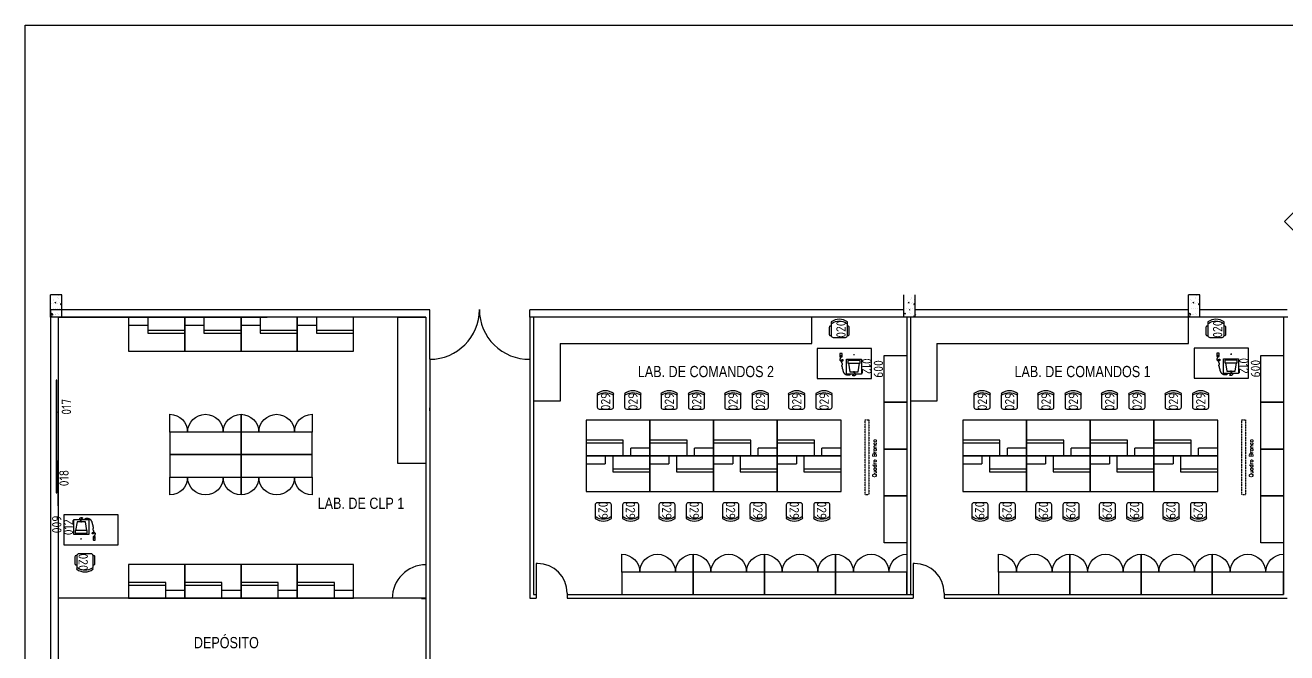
# Model space of a CAD drawing. Header units: millimetres. Extents: x 18768 to 1484868, y -11027 to 520152.
# Drawn here: x 18768 to 52428, y 503405 to 520152 of the extents above; entities that cross this region are included whole.
import ezdxf
from ezdxf.enums import TextEntityAlignment as Align

# ---------------------------------------------------------------- set-up
doc = ezdxf.new("R2010")
doc.units = ezdxf.units.MM
doc.linetypes.add('HIDDEN', pattern=[0.375, 0.25, -0.125])
doc.linetypes.add('HIDDEN2', pattern=[4.7625, 3.175, -1.5875])
for name, color, linetype in [('4-MOBILIA', 4, 'Continuous'), ('8-TEXTO-DETALHES', 6, 'Continuous'), ('A Construir', 1, 'Continuous'), ('L025-CONTORNO', 7, 'Continuous'), ('L025-TEXTO', 7, 'Continuous'), ('L035-ARRANJO-ADQUIRIR', 102, 'Continuous'), ('L035-ARRANJO-EXISTENTE', 180, 'Continuous'), ('L035-TEXTO', 40, 'Continuous'), ('L8-TRACEJADO', 4, 'HIDDEN2'), ('PAREDES', 7, 'Continuous')]:
    doc.layers.add(name, color=color, linetype=linetype)
doc.layers.add('L035-DEMOLIÇÃO', color=40, linetype='Continuous', plot=False)
doc.styles.add('ISO-CP--25', font='isocp.shx', dxfattribs={"height": 250})
doc.styles.add('ROMANS', font='romans', dxfattribs={"width": 0.8, "height": 300})
doc.styles.get("Standard").update_dxf_attribs({"font": 'arial.ttf'})

# ---------------------------------------------------------------- blocks, each defined once
blk = doc.blocks.new('BL_SENAI_id9320211210')
at = {"layer": 'L035-ARRANJO-EXISTENTE', "color": 0}
for points in [[(246, 239, 0.129448), (219, 246), (-85, 246, 0.414214), (-139, 192), (-139, -134, 0.414214), (-85, -188), (221, -188, 0.120944), (246, -181)], [(246, 218, -0.290756), (246, -161, 0.829608), (275, -188, 0.333333), (275, 245, 0.829608), (246, 219)]]:
    blk.add_lwpolyline(points, format="xyb", dxfattribs=at)
at = {"layer": 'L025-TEXTO', "style": 'ISO-CP--25'}
blk.add_attdef('rmp_mt_codmaterial', (15, 15), '', height=40, dxfattribs=at)
at = {"layer": 'L025-TEXTO', "style": 'ISO-CP--25', "flags": 1}
for tag in ['rmp_mt_nomeunid', 'rmp_mt_potencia', 'rmp_mt_cod']:
    blk.add_attdef(tag, (15, 15), '', height=40, dxfattribs=at)
blk = doc.blocks.new('BL_SENAI_id9320210400')
at = {"layer": 'L035-ARRANJO-ADQUIRIR', "color": 0}
for points in [[(-717, 464), (-737, 464, 0.414214), (-767, 434), (-767, 244, 0.414214), (-737, 214), (-717, 214)], [(-690, 550, -0.290756), (-310, 550, 0.829608), (-284, 579, 0.333333), (-716, 579, 0.829608), (-690, 550)], [(-710, 550, 0.129448), (-717, 523), (-717, 219, 0.414214), (-663, 164), (-338, 164, 0.414214), (-284, 219), (-284, 525, 0.120944), (-290, 550)], [(-284, 214), (-264, 214, 0.414214), (-234, 244), (-234, 434, 0.414214), (-264, 464), (-284, 464)]]:
    blk.add_lwpolyline(points, format="xyb", dxfattribs=at)
at = {"layer": 'L025-TEXTO', "style": 'ISO-CP--25'}
blk.add_attdef('rmp_mt_codmaterial', (15, 15), '', height=40, dxfattribs=at)
at = {"layer": 'L025-TEXTO', "style": 'ISO-CP--25', "flags": 1}
for tag in ['rmp_mt_nomeunid', 'rmp_mt_potencia', 'rmp_mt_cod']:
    blk.add_attdef(tag, (15, 15), '', height=40, dxfattribs=at)
blk = doc.blocks.new('BL_SENAI_id9300159197')
at = {"layer": 'L025-CONTORNO', "color": 0, "linetype": 'HIDDEN', "lineweight": 9}
blk.add_lwpolyline([(-650, -50), (650, -50), (650, 0), (-650, 0)], close=True, dxfattribs=at)
at = {"layer": 'L025-TEXTO', "lineweight": 9, "style": 'ISO-CP--25'}
blk.add_attdef('rmp_mt_codmaterial', (15, 15), '', height=40, dxfattribs=at)
at = {"layer": 'L025-TEXTO', "lineweight": 9, "style": 'ISO-CP--25', "flags": 1}
for tag in ['rmp_mt_nomeunid', 'rmp_mt_potencia', 'rmp_mt_cod']:
    blk.add_attdef(tag, (15, 15), '', height=40, dxfattribs=at)
blk = doc.blocks.new('BL_SENAI_id9320290690')
at = {"layer": 'L025-CONTORNO', "color": 0}
blk.add_lwpolyline([(-3131, 134), (-131, 134), (-131, 152), (-3131, 152)], close=True, dxfattribs=at)
at = {"layer": 'L025-TEXTO', "style": 'ISO-CP--25'}
blk.add_attdef('rmp_mt_codmaterial', (15, 15), '', height=40, dxfattribs=at)
at = {"layer": 'L025-TEXTO', "style": 'ISO-CP--25', "flags": 1}
for tag in ['rmp_mt_nomeunid', 'rmp_mt_potencia', 'rmp_mt_cod']:
    blk.add_attdef(tag, (15, 15), '', height=40, dxfattribs=at)
blk = doc.blocks.new('BL_SENAI_id9370710510')
at = {"layer": 'L035-ARRANJO-ADQUIRIR', "color": 0}
for p, q in [((185, 107), (161, 107)), ((173, 95), (173, 119)), ((491, 168), (491, 85)), ((491, 142), (549, 142)), ((491, 141), (549, 141)), ((495, 168), (495, 145)), ((511, 168), (495, 168)), ((495, 145), (511, 145)), ((542, 174), (498, 174)), ((498, 78), (542, 78)), ((511, 145), (511, 168)), ((529, 168), (512, 168)), ((512, 168), (512, 145)), ((512, 145), (529, 145)), ((529, 145), (529, 168)), ((530, 168), (530, 145)), ((546, 168), (530, 168)), ((530, 145), (546, 145)), ((546, 145), (546, 168)), ((549, 85), (549, 168))]:
    blk.add_line(p, q, dxfattribs=at)
for points in [[(173, 581), (172, 586), (170, 590), (168, 593), (165, 596), (162, 598), (160, 599), (158, 600), (156, 602), (154, 603), (153, 604), (152, 606), (152, 607), (152, 609), (151, 610), (151, 611), (150, 612), (149, 613), (148, 614), (146, 615), (145, 616), (143, 617), (141, 618), (139, 620), (138, 622), (136, 624), (135, 627), (134, 630), (133, 633), (133, 637), (133, 640), (133, 644), (133, 647), (134, 650), (134, 653), (135, 656), (137, 658), (138, 661), (140, 663), (142, 665), (144, 667), (146, 668), (148, 670), (151, 671), (153, 672), (156, 673), (158, 674), (160, 675), (162, 676), (164, 676), (166, 677), (168, 678), (170, 678), (172, 679), (174, 679), (175, 679), (177, 680), (179, 680), (180, 680), (182, 680), (183, 680), (185, 680), (187, 680), (189, 679), (190, 679), (192, 678), (194, 678), (195, 677), (197, 676), (199, 675), (200, 674), (201, 672), (203, 671), (204, 670), (205, 669), (205, 667), (206, 666), (206, 665), (206, 664), (206, 663), (206, 662), (205, 660), (205, 659), (204, 658), (203, 658), (201, 657), (200, 656), (199, 655), (197, 654), (196, 653), (194, 653), (193, 652), (191, 651), (190, 650), (189, 649), (187, 648), (186, 647), (185, 645), (184, 644), (183, 642), (182, 640), (181, 637), (179, 635), (176, 632), (173, 629)], [(323, 336), (283, 566), (63, 566), (23, 336)], [(268, 629), (272, 638), (277, 645), (282, 650), (288, 655), (294, 657), (300, 659), (307, 661), (313, 661), (320, 662), (326, 662), (332, 661), (338, 661), (343, 660), (349, 659), (355, 658), (360, 657), (366, 656), (371, 654), (377, 652), (382, 651), (387, 649), (392, 646), (397, 644), (402, 641), (406, 637), (411, 634), (415, 630), (419, 626), (422, 621), (426, 617), (430, 612), (433, 607), (437, 602), (440, 597), (443, 591), (447, 586), (449, 580), (452, 575), (454, 570), (456, 565), (457, 560), (458, 555), (459, 550), (460, 545), (460, 540), (461, 535), (461, 531), (462, 526), (464, 521), (466, 516), (467, 511), (470, 507), (472, 502), (474, 496), (475, 491), (477, 486), (478, 481), (479, 475), (480, 470), (481, 465), (481, 459), (482, 454), (483, 449), (484, 445), (486, 440), (487, 436), (489, 432), (491, 428), (492, 425), (494, 421), (495, 418), (496, 415), (496, 411), (496, 408), (496, 405), (495, 402), (494, 398), (493, 395), (492, 393), (490, 390), (488, 387), (486, 385), (484, 382), (482, 380), (481, 377), (480, 375), (479, 372), (479, 369), (479, 366), (479, 362), (481, 359), (482, 355), (484, 352), (486, 348), (488, 345), (490, 342), (492, 338), (493, 336), (495, 333), (497, 331), (498, 329), (499, 327), (500, 326), (501, 325), (501, 325), (501, 324), (501, 324), (501, 324), (501, 324), (500, 323), (500, 322), (501, 319), (501, 316), (502, 312), (503, 308), (504, 303), (505, 298), (506, 293), (507, 287), (508, 283), (509, 278), (510, 275), (511, 271), (511, 268), (511, 265), (510, 262), (509, 259), (507, 257), (505, 254), (502, 251), (498, 248), (495, 246), (491, 244), (487, 242), (483, 241), (480, 241), (477, 241), (475, 242), (473, 243), (471, 245), (470, 247), (469, 250), (469, 253), (469, 256), (469, 259), (470, 262), (471, 265), (472, 268), (473, 271), (475, 274), (477, 277), (479, 280), (482, 283), (485, 286), (488, 289), (491, 291), (495, 293), (498, 294), (503, 294), (507, 293), (512, 292), (517, 290), (522, 287), (527, 283), (531, 279), (536, 274), (539, 269), (542, 263), (543, 257), (544, 251), (544, 245), (543, 239), (542, 233), (540, 227), (538, 221), (536, 216), (533, 210), (530, 205), (528, 199), (525, 194), (523, 189), (521, 183), (520, 177), (520, 174)]]:
    blk.add_lwpolyline(points, dxfattribs=at)
for points in [[(-27, 229), (-27, 629), (373, 629), (373, 229)], [(162, 566), (184, 566), (184, 581), (162, 581)], [(335, 266), (335, 336), (10, 336), (10, 266)]]:
    blk.add_lwpolyline(points, close=True, dxfattribs=at)
for centre, start, end in [((498, 168), 90, 180), ((498, 85), 180, 270), ((542, 168), 0, 90), ((542, 85), 270, 0)]:
    blk.add_arc(centre, 6.72, start, end, dxfattribs=at)
at = {"layer": 'L025-TEXTO', "style": 'ISO-CP--25'}
blk.add_attdef('rmp_mt_codmaterial', (15, 15), '', height=40, dxfattribs=at)
at = {"layer": 'L025-TEXTO', "style": 'ISO-CP--25', "flags": 1}
for tag in ['rmp_mt_nomeunid', 'rmp_mt_potencia', 'rmp_mt_cod']:
    blk.add_attdef(tag, (15, 15), '', height=40, dxfattribs=at)
blk = doc.blocks.new('BL_SENAI_id9320220810')
at = {"layer": 'L025-CONTORNO', "color": 0}
blk.add_lwpolyline([(-688, 238), (112, 238), (112, 1688), (-688, 1688)], close=True, dxfattribs=at)
at = {"layer": 'L025-TEXTO', "style": 'ISO-CP--25'}
blk.add_attdef('rmp_mt_codmaterial', (15, 15), '', height=40, dxfattribs=at)
at = {"layer": 'L025-TEXTO', "style": 'ISO-CP--25', "flags": 1}
for tag in ['rmp_mt_nomeunid', 'rmp_mt_potencia', 'rmp_mt_cod']:
    blk.add_attdef(tag, (15, 15), '', height=40, dxfattribs=at)

msp = doc.modelspace()

# ---------------------------------------------------------------- linework, layer by layer
for p, q in [((22035.818, 512357.757), (22035.818, 511937.622)), ((23535.818, 512357.757), (23535.818, 511937.622)), ((25035.818, 512357.757), (25035.818, 511937.622)), ((26535.818, 512357.757), (26535.818, 511937.622)), ((28710.364, 512357.757), (29460.364, 512357.757)), ((28710.364, 508457.757), (28710.364, 512357.757)), ((29460.364, 512357.757), (29460.364, 508457.757)), ((32230.364, 512357.757), (32230.364, 512557.757)), ((39752.898, 511657.757), (39754.615, 512357.757)), ((49802.898, 511657.757), (49804.615, 512357.757)), ((21526.318, 512149.068), (22035.818, 512149.068)), ((22035.818, 512017.376), (23026.318, 512017.376)), ((23026.318, 512149.068), (23535.818, 512149.068)), ((23535.818, 512017.376), (24526.318, 512017.376)), ((24526.318, 512149.068), (25035.818, 512149.068)), ((25035.818, 512017.376), (26026.318, 512017.376)), ((26026.318, 512149.068), (26535.818, 512149.068)), ((26535.818, 512017.376), (27526.318, 512017.376)), ((22035.818, 511937.622), (23026.318, 511937.622)), ((23535.818, 511937.622), (24526.318, 511937.622)), ((25035.818, 511937.622), (26026.318, 511937.622)), ((26535.818, 511937.622), (27526.318, 511937.622)), ((33039.615, 511657.757), (39752.898, 511657.757)), ((33039.615, 511657.757), (33039.615, 510114.855)), ((43089.615, 511657.757), (49802.898, 511657.757)), ((43089.615, 511657.757), (43089.615, 510114.855)), ((21526.318, 511457.757), (23026.318, 511457.757)), ((23026.318, 511457.757), (24526.318, 511457.757)), ((24526.318, 511457.757), (26026.318, 511457.757)), ((26026.318, 511457.757), (27526.318, 511457.757)), ((41689.615, 510090.053), (41689.615, 511340.053)), ((41689.615, 511340.053), (42289.615, 511340.053)), ((42289.615, 511340.053), (42289.615, 510090.053)), ((51739.615, 510090.053), (51739.615, 511340.053)), ((51739.615, 511340.053), (52339.615, 511340.053)), ((52339.615, 511340.053), (52339.615, 510090.053)), ((33039.615, 510114.855), (32330.364, 510114.855)), ((42289.615, 510090.053), (41689.615, 510090.053)), ((41689.615, 508840.053), (41689.615, 510090.053)), ((41689.615, 510090.053), (42289.615, 510090.053)), ((42289.615, 510090.053), (42289.615, 508840.053)), ((43089.615, 510114.855), (42389.615, 510114.855)), ((52339.615, 510090.053), (51739.615, 510090.053)), ((51739.615, 508840.053), (51739.615, 510090.053)), ((51739.615, 510090.053), (52339.615, 510090.053)), ((52339.615, 510090.053), (52339.615, 508840.053)), ((34725.636, 509077.896), (33735.136, 509077.896)), ((34725.636, 508998.142), (33735.136, 508998.142)), ((34725.636, 508657.761), (34725.636, 509077.896)), ((36425.636, 509077.896), (35435.136, 509077.896)), ((36425.636, 508998.142), (35435.136, 508998.142)), ((36425.636, 508657.761), (36425.636, 509077.896)), ((38125.636, 509077.896), (37135.136, 509077.896)), ((38125.636, 508998.142), (37135.136, 508998.142)), ((38125.636, 508657.761), (38125.636, 509077.896)), ((39825.636, 509077.896), (38835.136, 509077.896)), ((39825.636, 508998.142), (38835.136, 508998.142)), ((39825.636, 508657.761), (39825.636, 509077.896)), ((44775.636, 509077.896), (43785.136, 509077.896)), ((44775.636, 508998.142), (43785.136, 508998.142)), ((44775.636, 508657.761), (44775.636, 509077.896)), ((46475.636, 509077.896), (45485.136, 509077.896)), ((46475.636, 508998.142), (45485.136, 508998.142)), ((46475.636, 508657.761), (46475.636, 509077.896)), ((48175.636, 509077.896), (47185.136, 509077.896)), ((48175.636, 508998.142), (47185.136, 508998.142)), ((48175.636, 508657.761), (48175.636, 509077.896)), ((49875.636, 509077.896), (48885.136, 509077.896)), ((49875.636, 508998.142), (48885.136, 508998.142)), ((49875.636, 508657.761), (49875.636, 509077.896)), ((34244.636, 508657.761), (34244.636, 508449.072)), ((34444.636, 508657.761), (34444.636, 508237.626)), ((35435.136, 508866.451), (34925.636, 508866.451)), ((34925.636, 508657.761), (34925.636, 508866.451)), ((35944.636, 508657.761), (35944.636, 508449.072)), ((36144.636, 508657.761), (36144.636, 508237.626)), ((37135.136, 508866.451), (36625.636, 508866.451)), ((36625.636, 508657.761), (36625.636, 508866.451)), ((37644.636, 508657.761), (37644.636, 508449.072)), ((37844.636, 508657.761), (37844.636, 508237.626)), ((38835.136, 508866.451), (38325.636, 508866.451)), ((38325.636, 508657.761), (38325.636, 508866.451)), ((39344.636, 508657.761), (39344.636, 508449.072)), ((39544.636, 508657.761), (39544.636, 508237.626)), ((40535.136, 508866.451), (40025.636, 508866.451)), ((40025.636, 508657.761), (40025.636, 508866.451)), ((42289.615, 508840.053), (41689.615, 508840.053)), ((41689.615, 507590.053), (41689.615, 508840.053)), ((41689.615, 508840.053), (42289.615, 508840.053)), ((42289.615, 508840.053), (42289.615, 507590.053)), ((44294.636, 508657.761), (44294.636, 508449.072)), ((44494.636, 508657.761), (44494.636, 508237.626)), ((45485.136, 508866.451), (44975.636, 508866.451)), ((44975.636, 508657.761), (44975.636, 508866.451)), ((45994.636, 508657.761), (45994.636, 508449.072)), ((46194.636, 508657.761), (46194.636, 508237.626)), ((47185.136, 508866.451), (46675.636, 508866.451)), ((46675.636, 508657.761), (46675.636, 508866.451)), ((47694.636, 508657.761), (47694.636, 508449.072)), ((47894.636, 508657.761), (47894.636, 508237.626)), ((48885.136, 508866.451), (48375.636, 508866.451)), ((48375.636, 508657.761), (48375.636, 508866.451)), ((49394.636, 508657.761), (49394.636, 508449.072)), ((49594.636, 508657.761), (49594.636, 508237.626)), ((50585.136, 508866.451), (50075.636, 508866.451)), ((50075.636, 508657.761), (50075.636, 508866.451)), ((52339.615, 508840.053), (51739.615, 508840.053)), ((51739.615, 507590.053), (51739.615, 508840.053)), ((51739.615, 508840.053), (52339.615, 508840.053)), ((52339.615, 508840.053), (52339.615, 507590.053)), ((29460.364, 508457.757), (28710.364, 508457.757)), ((33735.136, 508449.072), (34244.636, 508449.072)), ((34444.636, 508317.38), (35435.136, 508317.38)), ((35435.136, 508449.072), (35944.636, 508449.072)), ((36144.636, 508317.38), (37135.136, 508317.38)), ((37135.136, 508449.072), (37644.636, 508449.072)), ((37844.636, 508317.38), (38835.136, 508317.38)), ((38835.136, 508449.072), (39344.636, 508449.072)), ((39544.636, 508317.38), (40535.136, 508317.38)), ((43785.136, 508449.072), (44294.636, 508449.072)), ((44494.636, 508317.38), (45485.136, 508317.38)), ((45485.136, 508449.072), (45994.636, 508449.072)), ((46194.636, 508317.38), (47185.136, 508317.38)), ((47185.136, 508449.072), (47694.636, 508449.072)), ((47894.636, 508317.38), (48885.136, 508317.38)), ((48885.136, 508449.072), (49394.636, 508449.072)), ((49594.636, 508317.38), (50585.136, 508317.38)), ((34444.636, 508237.626), (35435.136, 508237.626)), ((36144.636, 508237.626), (37135.136, 508237.626)), ((37844.636, 508237.626), (38835.136, 508237.626)), ((39544.636, 508237.626), (40535.136, 508237.626)), ((44494.636, 508237.626), (45485.136, 508237.626)), ((46194.636, 508237.626), (47185.136, 508237.626)), ((47894.636, 508237.626), (48885.136, 508237.626)), ((49594.636, 508237.626), (50585.136, 508237.626)), ((42289.615, 507590.053), (41689.615, 507590.053)), ((41689.615, 506340.053), (41689.615, 507590.053)), ((41689.615, 507590.053), (42289.615, 507590.053)), ((42289.615, 507590.053), (42289.615, 506340.053)), ((52339.615, 507590.053), (51739.615, 507590.053)), ((51739.615, 506340.053), (51739.615, 507590.053)), ((51739.615, 507590.053), (52339.615, 507590.053)), ((52339.615, 507590.053), (52339.615, 506340.053)), ((42289.615, 506340.053), (41689.615, 506340.053)), ((52339.615, 506340.053), (51739.615, 506340.053)), ((23026.318, 505757.757), (21526.318, 505757.757)), ((24526.318, 505757.757), (23026.318, 505757.757)), ((26026.318, 505757.757), (24526.318, 505757.757)), ((27526.318, 505757.757), (26026.318, 505757.757)), ((32438.139, 505786.666), (32403.139, 505786.666)), ((42497.391, 505786.666), (42462.391, 505786.666)), ((22516.818, 505277.892), (21526.318, 505277.892)), ((22516.818, 504857.757), (22516.818, 505277.892)), ((24016.818, 505277.892), (23026.318, 505277.892)), ((24016.818, 504857.757), (24016.818, 505277.892)), ((25516.818, 505277.892), (24526.318, 505277.892)), ((25516.818, 504857.757), (25516.818, 505277.892)), ((27016.818, 505277.892), (26026.318, 505277.892)), ((27016.818, 504857.757), (27016.818, 505277.892)), ((22516.818, 505198.138), (21526.318, 505198.138)), ((23026.318, 505066.447), (22516.818, 505066.447)), ((24016.818, 505198.138), (23026.318, 505198.138)), ((24526.318, 505066.447), (24016.818, 505066.447)), ((25516.818, 505198.138), (24526.318, 505198.138)), ((26026.318, 505066.447), (25516.818, 505066.447)), ((27016.818, 505198.138), (26026.318, 505198.138)), ((27526.318, 505066.447), (27016.818, 505066.447)), ((33228.139, 504996.666), (33228.139, 504857.757)), ((43287.391, 504996.666), (43287.391, 504857.757)), ((29344.615, 504852.072), (29445.615, 504852.072))]:
    msp.add_line(p, q)
for points in [[(23026.318, 512357.757), (21526.318, 512357.757), (21526.318, 511457.757)], [(23026.318, 511457.757), (23026.318, 512357.757), (22001.318, 512357.757)], [(24526.318, 512357.757), (23026.318, 512357.757), (23026.318, 511457.757)], [(24526.318, 511457.757), (24526.318, 512357.757), (23501.318, 512357.757)], [(26026.318, 512357.757), (24526.318, 512357.757), (24526.318, 511457.757)], [(26026.318, 511457.757), (26026.318, 512357.757), (25001.318, 512357.757)], [(27526.318, 512357.757), (26026.318, 512357.757), (26026.318, 511457.757)], [(27526.318, 511457.757), (27526.318, 512357.757), (26501.318, 512357.757)], [(34244.636, 508657.761), (33735.136, 508657.761), (33735.136, 508449.072)], [(35435.136, 508237.626), (35435.136, 508657.761), (34444.636, 508657.761)], [(34925.636, 508657.761), (35435.136, 508657.761), (35435.136, 508866.451)], [(44294.636, 508657.761), (43785.136, 508657.761), (43785.136, 508449.072)], [(45485.136, 508237.626), (45485.136, 508657.761), (44494.636, 508657.761)], [(44975.636, 508657.761), (45485.136, 508657.761), (45485.136, 508866.451)], [(21526.318, 504857.757), (23026.318, 504857.757), (23026.318, 505757.757)], [(21526.318, 505757.757), (21526.318, 504857.757), (22551.318, 504857.757)], [(23026.318, 504857.757), (24526.318, 504857.757), (24526.318, 505757.757)], [(23026.318, 505757.757), (23026.318, 504857.757), (24051.318, 504857.757)], [(24526.318, 504857.757), (26026.318, 504857.757), (26026.318, 505757.757)], [(24526.318, 505757.757), (24526.318, 504857.757), (25551.318, 504857.757)], [(26026.318, 504857.757), (27526.318, 504857.757), (27526.318, 505757.757)], [(26026.318, 505757.757), (26026.318, 504857.757), (27051.318, 504857.757)]]:
    msp.add_lwpolyline(points)
at = {"color": 2}
for points in [[(22626.318, 509293.158), (22626.318, 509768.158, -0.414213562), (23101.318, 509293.158, -0.414213562), (23576.318, 509768.158, -0.414213562), (24051.318, 509293.158, -0.414213562), (24526.318, 509768.158), (24526.318, 509293.158)], [(24526.318, 509293.158), (24526.318, 509768.158, -0.414213562), (25001.318, 509293.158, -0.414213562), (25476.318, 509768.158, -0.414213562), (25951.318, 509293.158, -0.414213562), (26426.318, 509768.158), (26426.318, 509293.158)], [(24526.318, 508093.158), (24526.318, 507618.158, -0.414213562), (24051.318, 508093.158, -0.414213562), (23576.318, 507618.158, -0.414213562), (23101.318, 508093.158, -0.414213562), (22626.318, 507618.158), (22626.318, 508093.158)], [(26426.318, 508093.158), (26426.318, 507618.158, -0.414213562), (25951.318, 508093.158, -0.414213562), (25476.318, 507618.158, -0.414213562), (25001.318, 508093.158, -0.414213562), (24526.318, 507618.158), (24526.318, 508093.158)], [(34689.615, 505557.757), (34689.615, 506032.757, -0.414213562), (35164.615, 505557.757, -0.414213562), (35639.615, 506032.757, -0.414213562), (36114.615, 505557.757, -0.414213562), (36589.615, 506032.757), (36589.615, 505557.757)], [(36589.615, 505557.757), (36589.615, 506032.757, -0.414213562), (37064.615, 505557.757, -0.414213562), (37539.615, 506032.757, -0.414213562), (38014.615, 505557.757, -0.414213562), (38489.615, 506032.757), (38489.615, 505557.757)], [(38489.615, 505557.757), (38489.615, 506032.757, -0.414213562), (38964.615, 505557.757, -0.414213562), (39439.615, 506032.757, -0.414213562), (39914.615, 505557.757, -0.414213562), (40389.615, 506032.757), (40389.615, 505557.757)], [(40389.615, 505557.757), (40389.615, 506032.757, -0.414213562), (40864.615, 505557.757, -0.414213562), (41339.615, 506032.757, -0.414213562), (41814.615, 505557.757, -0.414213562), (42289.615, 506032.757), (42289.615, 505557.757)], [(44739.615, 505557.757), (44739.615, 506032.757, -0.414213562), (45214.615, 505557.757, -0.414213562), (45689.615, 506032.757, -0.414213562), (46164.615, 505557.757, -0.414213562), (46639.615, 506032.757), (46639.615, 505557.757)], [(46639.615, 505557.757), (46639.615, 506032.757, -0.414213562), (47114.615, 505557.757, -0.414213562), (47589.615, 506032.757, -0.414213562), (48064.615, 505557.757, -0.414213562), (48539.615, 506032.757), (48539.615, 505557.757)], [(48539.615, 505557.757), (48539.615, 506032.757, -0.414213562), (49014.615, 505557.757, -0.414213562), (49489.615, 506032.757, -0.414213562), (49964.615, 505557.757, -0.414213562), (50439.615, 506032.757), (50439.615, 505557.757)], [(50439.615, 505557.757), (50439.615, 506032.757, -0.414213562), (50914.615, 505557.757, -0.414213562), (51389.615, 506032.757, -0.414213562), (51864.615, 505557.757, -0.414213562), (52339.615, 506032.757), (52339.615, 505557.757)]]:
    msp.add_lwpolyline(points, format="xyb", dxfattribs=at)
for points in [[(22626.318, 508693.158), (24526.318, 508693.158), (24526.318, 509293.158), (22626.318, 509293.158)], [(24526.318, 508693.158), (26426.318, 508693.158), (26426.318, 509293.158), (24526.318, 509293.158)], [(24526.318, 508693.158), (22626.318, 508693.158), (22626.318, 508093.158), (24526.318, 508093.158)], [(26426.318, 508693.158), (24526.318, 508693.158), (24526.318, 508093.158), (26426.318, 508093.158)], [(34689.615, 504957.757), (36589.615, 504957.757), (36589.615, 505557.757), (34689.615, 505557.757)], [(36589.615, 504957.757), (38489.615, 504957.757), (38489.615, 505557.757), (36589.615, 505557.757)], [(38489.615, 504957.757), (40389.615, 504957.757), (40389.615, 505557.757), (38489.615, 505557.757)], [(40389.615, 504957.757), (42289.615, 504957.757), (42289.615, 505557.757), (40389.615, 505557.757)], [(44739.615, 504957.757), (46639.615, 504957.757), (46639.615, 505557.757), (44739.615, 505557.757)], [(46639.615, 504957.757), (48539.615, 504957.757), (48539.615, 505557.757), (46639.615, 505557.757)], [(48539.615, 504957.757), (50439.615, 504957.757), (50439.615, 505557.757), (48539.615, 505557.757)], [(50439.615, 504957.757), (52339.615, 504957.757), (52339.615, 505557.757), (50439.615, 505557.757)]]:
    msp.add_lwpolyline(points, close=True)
at = {"layer": '4-MOBILIA'}
for p, q in [((19645.615, 512357.757), (19645.615, 511907.757)), ((19645.615, 512357.757), (19645.615, 511907.757)), ((19645.615, 512357.757), (19645.615, 511907.757)), ((19645.615, 512357.757), (19645.615, 511907.757)), ((19645.615, 512357.757), (25225.615, 512357.757)), ((19645.615, 509857.757), (19645.615, 509327.757)), ((19645.615, 507326.835), (19645.579, 508526.822)), ((19645.615, 507326.835), (19645.615, 504326.835)), ((19645.615, 506846.835), (19645.615, 505866.835))]:
    msp.add_line(p, q, dxfattribs=at)
at = {"layer": '4-MOBILIA', "ltscale": 0.01}
for points in [[(35435.136, 508657.761), (35435.136, 509607.761), (33735.136, 509607.761), (33735.136, 508657.761)], [(37135.136, 508657.761), (37135.136, 509607.761), (35435.136, 509607.761), (35435.136, 508657.761)], [(38835.136, 508657.761), (38835.136, 509607.761), (37135.136, 509607.761), (37135.136, 508657.761)], [(40535.136, 508657.761), (40535.136, 509607.761), (38835.136, 509607.761), (38835.136, 508657.761)], [(45485.136, 508657.761), (45485.136, 509607.761), (43785.136, 509607.761), (43785.136, 508657.761)], [(47185.136, 508657.761), (47185.136, 509607.761), (45485.136, 509607.761), (45485.136, 508657.761)], [(48885.136, 508657.761), (48885.136, 509607.761), (47185.136, 509607.761), (47185.136, 508657.761)], [(50585.136, 508657.761), (50585.136, 509607.761), (48885.136, 509607.761), (48885.136, 508657.761)], [(33735.136, 508657.761), (33735.136, 507707.761), (35435.136, 507707.761), (35435.136, 508657.761)], [(35435.136, 508657.761), (35435.136, 507707.761), (37135.136, 507707.761), (37135.136, 508657.761)], [(37135.136, 508657.761), (37135.136, 507707.761), (38835.136, 507707.761), (38835.136, 508657.761)], [(38835.136, 508657.761), (38835.136, 507707.761), (40535.136, 507707.761), (40535.136, 508657.761)], [(43785.136, 508657.761), (43785.136, 507707.761), (45485.136, 507707.761), (45485.136, 508657.761)], [(45485.136, 508657.761), (45485.136, 507707.761), (47185.136, 507707.761), (47185.136, 508657.761)], [(47185.136, 508657.761), (47185.136, 507707.761), (48885.136, 507707.761), (48885.136, 508657.761)], [(48885.136, 508657.761), (48885.136, 507707.761), (50585.136, 507707.761), (50585.136, 508657.761)]]:
    msp.add_lwpolyline(points, close=True, dxfattribs=at)
at = {"layer": 'A Construir'}
msp.add_line((29560.364, 509857.757), (29560.364, 509937.757), dxfattribs=at)
at = {"layer": 'L035-DEMOLIÇÃO', "linetype": 'ByBlock', "lineweight": -2}
msp.add_lwpolyline([(110666.616, 482623.169), (18768.335, 482623.169), (18768.335, 520151.762), (110666.616, 520151.762)], close=True, dxfattribs=at)
at = {"layer": 'L8-TRACEJADO'}
for points in [[(41276.848, 507623.427), (41176.848, 507623.427), (41176.848, 509623.427), (41276.848, 509623.427)], [(51326.848, 507623.427), (51226.848, 507623.427), (51226.848, 509623.427), (51326.848, 509623.427)]]:
    msp.add_lwpolyline(points, close=True, dxfattribs=at)
at = {"layer": 'PAREDES', "linetype": 'ByBlock', "lineweight": 15}
for p, q in [((52369.723, 514913.753), (52864.698, 515408.728)), ((53675.719, 513607.757), (52369.723, 514913.753))]:
    msp.add_line(p, q, dxfattribs=at)
at = {"layer": 'PAREDES'}
for p, q in [((19745.615, 512957.757), (19445.615, 512957.757)), ((19445.615, 512357.757), (19445.615, 512957.757)), ((19450.347, 512740.317), (19445.615, 512740.731)), ((19450.347, 512740.317), (19445.615, 512734.677)), ((19509.781, 512841.745), (19509.781, 512841.745)), ((19530.967, 512808.36), (19530.967, 512808.36)), ((19533.68, 512727.619), (19533.68, 512727.619)), ((19567.497, 512756.588), (19559.387, 512732.417)), ((19587.419, 512743.164), (19559.412, 512732.413)), ((19587.419, 512743.164), (19567.522, 512756.585)), ((19594.12, 512788.015), (19594.12, 512788.015)), ((19638.908, 512885.383), (19638.908, 512885.383)), ((19640.868, 512717.841), (19640.868, 512717.841)), ((19645.732, 512850.998), (19645.732, 512850.998)), ((19668.396, 512936.228), (19668.396, 512936.228)), ((19685.173, 512747.563), (19685.173, 512747.563)), ((19713.318, 512717.311), (19717.943, 512692.238)), ((19737.251, 512715.216), (19713.343, 512717.308)), ((19737.251, 512715.216), (19717.968, 512692.235)), ((19723.31, 512832.723), (19723.31, 512832.723)), ((19745.615, 512357.757), (19745.615, 512957.757)), ((42209.615, 512357.757), (42209.615, 512957.757)), ((42294.967, 512808.36), (42294.967, 512808.36)), ((42297.68, 512727.619), (42297.68, 512727.619)), ((42331.497, 512756.588), (42323.387, 512732.417)), ((42351.419, 512743.164), (42323.412, 512732.413)), ((42351.419, 512743.164), (42331.522, 512756.585)), ((42358.12, 512788.015), (42358.12, 512788.015)), ((42398.781, 512841.745), (42398.781, 512841.745)), ((42402.908, 512885.383), (42402.908, 512885.383)), ((42404.868, 512717.841), (42404.868, 512717.841)), ((42409.732, 512850.998), (42409.732, 512850.998)), ((42449.173, 512747.563), (42449.173, 512747.563)), ((42477.318, 512717.311), (42481.943, 512692.238)), ((42501.251, 512715.216), (42477.343, 512717.308)), ((42501.251, 512715.216), (42481.968, 512692.235)), ((42487.31, 512832.723), (42487.31, 512832.723)), ((42509.615, 512357.757), (42509.615, 512957.757)), ((50104.615, 512957.757), (49804.615, 512957.757)), ((49804.615, 512357.757), (49804.615, 512957.757)), ((49868.781, 512841.745), (49868.781, 512841.745)), ((49889.967, 512808.36), (49889.967, 512808.36)), ((49892.68, 512727.619), (49892.68, 512727.619)), ((49926.497, 512756.588), (49918.387, 512732.417)), ((49946.419, 512743.164), (49918.412, 512732.413)), ((49946.419, 512743.164), (49926.522, 512756.585)), ((49953.12, 512788.015), (49953.12, 512788.015)), ((49997.908, 512885.383), (49997.908, 512885.383)), ((49999.868, 512717.841), (49999.868, 512717.841)), ((50004.732, 512850.998), (50004.732, 512850.998)), ((50027.396, 512936.228), (50027.396, 512936.228)), ((50044.173, 512747.563), (50044.173, 512747.563)), ((50072.318, 512717.311), (50076.943, 512692.238)), ((50096.251, 512715.216), (50072.343, 512717.308)), ((50096.251, 512715.216), (50076.968, 512692.235)), ((50082.31, 512832.723), (50082.31, 512832.723)), ((50104.615, 512357.757), (50104.615, 512957.757)), ((29445.615, 512557.757), (19445.615, 512557.757)), ((29445.615, 512557.757), (19445.615, 512557.757)), ((29560.364, 512557.757), (19445.615, 512557.757)), ((19445.615, 512557.757), (19445.615, 484877.757)), ((19445.615, 512557.757), (19445.615, 484877.757)), ((19445.615, 512557.757), (19445.615, 484877.757)), ((19445.615, 512557.757), (19445.615, 484877.757)), ((19445.615, 512557.757), (19445.615, 484877.757)), ((19445.615, 512557.757), (19445.615, 484877.757)), ((19745.615, 512357.757), (19445.615, 512357.757)), ((19451.544, 512383.335), (19454.52, 512357.757)), ((19487.145, 512377.811), (19451.57, 512383.328)), ((19470.171, 512466.528), (19462.06, 512442.357)), ((19490.093, 512453.104), (19462.086, 512442.353)), ((19487.145, 512377.811), (19467.903, 512357.757)), ((19490.093, 512453.104), (19470.196, 512466.525)), ((19474.717, 512432.034), (19474.717, 512432.034)), ((19481.914, 512441.535), (19486.539, 512416.462)), ((19505.848, 512439.44), (19481.939, 512441.532)), ((19505.848, 512439.44), (19486.564, 512416.459)), ((19514.452, 512569.694), (19514.452, 512569.694)), ((19516.227, 512583.617), (19516.227, 512583.617)), ((19565.836, 512425.001), (19565.836, 512425.001)), ((19574.853, 512445.217), (19574.853, 512445.217)), ((19579.945, 512589.798), (19579.945, 512589.798)), ((19631.14, 512451.526), (19631.14, 512451.526)), ((19636.004, 512584.683), (19636.004, 512584.683)), ((29460.364, 512357.757), (19645.615, 512357.757)), ((19645.615, 512357.757), (19645.615, 485077.757)), ((19645.615, 512357.757), (19645.615, 485077.757)), ((19645.615, 512357.757), (19645.615, 485077.757)), ((19645.615, 512357.757), (19645.615, 485077.757)), ((19645.615, 512357.757), (19645.615, 484877.757)), ((19645.615, 512357.757), (19645.615, 484877.757)), ((19650.175, 512371.271), (19650.175, 512371.271)), ((19667.216, 512429.712), (19667.216, 512429.712)), ((19680.081, 512602.981), (19680.081, 512602.981)), ((19729.755, 512574.595), (19729.755, 512574.595)), ((29460.364, 512357.757), (29460.364, 497255.193)), ((29560.364, 511237.331), (29560.364, 512557.757)), ((42209.615, 512557.757), (32230.364, 512557.757)), ((52459.615, 512357.757), (32230.364, 512357.757)), ((32230.364, 512357.757), (32230.364, 504857.757)), ((32330.364, 512357.757), (32330.364, 504957.757)), ((42234.171, 512466.528), (42226.06, 512442.357)), ((42254.093, 512453.104), (42226.086, 512442.353)), ((42254.093, 512453.104), (42234.196, 512466.525)), ((42280.227, 512583.617), (42280.227, 512583.617)), ((42289.615, 512357.757), (42289.615, 504957.757)), ((42343.945, 512589.798), (42343.945, 512589.798)), ((42359.615, 512557.757), (42359.615, 512546.421)), ((42369.128, 512557.757), (42359.615, 512557.757)), ((42359.615, 512493.611), (42359.615, 512490.861)), ((42389.615, 512357.757), (42389.615, 504957.757)), ((42395.14, 512451.526), (42395.14, 512451.526)), ((42400.004, 512584.683), (42400.004, 512584.683)), ((42444.081, 512602.981), (42444.081, 512602.981)), ((42471.59, 512383.335), (42474.565, 512357.757)), ((42507.19, 512377.811), (42471.616, 512383.328)), ((42507.19, 512377.811), (42487.949, 512357.757)), ((42493.755, 512574.595), (42493.755, 512574.595)), ((42494.762, 512432.034), (42494.762, 512432.034)), ((42501.959, 512441.535), (42506.585, 512416.462)), ((42525.893, 512439.44), (42501.985, 512441.532)), ((42525.893, 512439.44), (42506.61, 512416.459)), ((49804.615, 512557.757), (42509.615, 512557.757)), ((49810.544, 512383.335), (49813.52, 512357.757)), ((49846.145, 512377.811), (49810.57, 512383.328)), ((49829.171, 512466.528), (49821.06, 512442.357)), ((49849.093, 512453.104), (49821.086, 512442.353)), ((49846.145, 512377.811), (49826.903, 512357.757)), ((49849.093, 512453.104), (49829.196, 512466.525)), ((49833.717, 512432.034), (49833.717, 512432.034)), ((49840.914, 512441.535), (49845.539, 512416.462)), ((49864.848, 512439.44), (49840.939, 512441.532)), ((49864.848, 512439.44), (49845.564, 512416.459)), ((49875.227, 512583.617), (49875.227, 512583.617)), ((49924.836, 512425.001), (49924.836, 512425.001)), ((49933.853, 512445.217), (49933.853, 512445.217)), ((49938.945, 512589.798), (49938.945, 512589.798)), ((49990.14, 512451.526), (49990.14, 512451.526)), ((49995.004, 512584.683), (49995.004, 512584.683)), ((50009.175, 512371.271), (50009.175, 512371.271)), ((50026.216, 512429.712), (50026.216, 512429.712)), ((50039.081, 512602.981), (50039.081, 512602.981)), ((52439.615, 512557.757), (50104.615, 512557.757)), ((50118.755, 512574.595), (50118.755, 512574.595)), ((52339.615, 512357.757), (52339.615, 504957.757)), ((29560.364, 511237.331), (29560.364, 497255.193)), ((32403.139, 505786.666), (32403.139, 504857.757)), ((42462.391, 505786.666), (42462.391, 504857.757)), ((32330.364, 504957.757), (32403.139, 504957.757)), ((33228.139, 504957.757), (42462.391, 504957.757)), ((33237.391, 504957.757), (42289.615, 504957.757)), ((43287.391, 504957.757), (52339.615, 504957.757)), ((29445.615, 504857.757), (19645.615, 504857.757)), ((32230.364, 504857.757), (32403.139, 504857.757)), ((33228.139, 504857.757), (42462.391, 504857.757)), ((43287.391, 504857.757), (52439.615, 504857.757)), ((45853.198, 504857.757), (46153.198, 504857.757)), ((45853.198, 504857.757), (46153.198, 504857.757))]:
    msp.add_line(p, q, dxfattribs=at)
for centre, radius, start, end in [((29560.364, 512562.331), 1325, 270, 0), ((32210.364, 512562.331), 1325, 180, 270.8648748), ((29460.364, 504852.072), 900, 90, 180), ((32438.139, 504996.666), 790, 0, 90), ((42497.391, 504996.666), 790, 0, 90)]:
    msp.add_arc(centre, radius, start, end, dxfattribs=at)

# ---------------------------------------------------------------- block references
at = {"layer": 'L035-ARRANJO-ADQUIRIR'}
ref = msp.add_blockref('BL_SENAI_id9320210400', (40988.546, 511654.836), dxfattribs=at)
ref.add_attrib('rmp_mt_codmaterial', '020', dxfattribs={"layer": 'L025-TEXTO', "height": 250, "rotation": 90, "style": 'ISO-CP--25'}).set_placement((40533.116, 512042.399), align=Align.MIDDLE)
ref = msp.add_blockref('BL_SENAI_id9320210400', (51038.546, 511654.836), dxfattribs=at)
ref.add_attrib('rmp_mt_codmaterial', '020', dxfattribs={"layer": 'L025-TEXTO', "height": 250, "rotation": 90, "style": 'ISO-CP--25'}).set_placement((50583.116, 512042.399), align=Align.MIDDLE)
ref = msp.add_blockref('BL_SENAI_id9320220810', (41584.485, 511411.333), dxfattribs=dict(at, rotation=90.00000000008812))
ref.add_attrib('rmp_mt_codmaterial', '009', dxfattribs={"layer": 'L025-TEXTO', "height": 250, "rotation": 270, "style": 'ISO-CP--25'}).set_placement((41407.339, 510975.902), align=Align.CENTER)
ref = msp.add_blockref('BL_SENAI_id9370710510', (41053.682, 511472.301), dxfattribs=dict(at, rotation=180))
ref.add_attrib('rmp_mt_codmaterial', '012', dxfattribs={"layer": 'L025-TEXTO', "height": 250, "rotation": 270, "style": 'ISO-CP--25'}).set_placement((41223.264, 511054.424), align=Align.MIDDLE)
ref = msp.add_blockref('BL_SENAI_id9320220810', (51644.485, 511421.333), dxfattribs=dict(at, rotation=90.00000000008812))
ref.add_attrib('rmp_mt_codmaterial', '009', dxfattribs={"layer": 'L025-TEXTO', "height": 250, "rotation": 270, "style": 'ISO-CP--25'}).set_placement((51467.339, 510985.902), align=Align.CENTER)
ref = msp.add_blockref('BL_SENAI_id9370710510', (51113.682, 511482.301), dxfattribs=dict(at, rotation=180))
ref.add_attrib('rmp_mt_codmaterial', '012', dxfattribs={"layer": 'L025-TEXTO', "height": 250, "rotation": 270, "style": 'ISO-CP--25'}).set_placement((51283.264, 511064.424), align=Align.MIDDLE)
ref = msp.add_blockref('BL_SENAI_id9320290690', (19461.189, 507545.888), dxfattribs=dict(at, rotation=270))
ref.add_attrib('rmp_mt_codmaterial', '018', dxfattribs={"layer": 'L025-TEXTO', "height": 250, "rotation": 90, "style": 'ISO-CP--25'}).set_placement((19801.291, 508067.042), align=Align.MIDDLE)
ref = msp.add_blockref('BL_SENAI_id9320211210', (34277.487, 510048.279), dxfattribs=dict(at, rotation=89.99999999999999))
ref.add_attrib('rmp_mt_codmaterial', '029', dxfattribs={"layer": 'L025-TEXTO', "height": 250, "rotation": 90, "style": 'ISO-CP--25'}).set_placement((34252.862, 510110.823), align=Align.MIDDLE)
ref = msp.add_blockref('BL_SENAI_id9320211210', (35007.625, 510048.279), dxfattribs=dict(at, rotation=89.99999999999999))
ref.add_attrib('rmp_mt_codmaterial', '029', dxfattribs={"layer": 'L025-TEXTO', "height": 250, "rotation": 90, "style": 'ISO-CP--25'}).set_placement((34983, 510110.823), align=Align.MIDDLE)
ref = msp.add_blockref('BL_SENAI_id9320211210', (35977.487, 510048.279), dxfattribs=dict(at, rotation=89.99999999999999))
ref.add_attrib('rmp_mt_codmaterial', '029', dxfattribs={"layer": 'L025-TEXTO', "height": 250, "rotation": 90, "style": 'ISO-CP--25'}).set_placement((35952.862, 510110.823), align=Align.MIDDLE)
ref = msp.add_blockref('BL_SENAI_id9320211210', (36707.625, 510048.279), dxfattribs=dict(at, rotation=89.99999999999999))
ref.add_attrib('rmp_mt_codmaterial', '029', dxfattribs={"layer": 'L025-TEXTO', "height": 250, "rotation": 90, "style": 'ISO-CP--25'}).set_placement((36683, 510110.823), align=Align.MIDDLE)
ref = msp.add_blockref('BL_SENAI_id9320211210', (37677.487, 510048.279), dxfattribs=dict(at, rotation=89.99999999999999))
ref.add_attrib('rmp_mt_codmaterial', '029', dxfattribs={"layer": 'L025-TEXTO', "height": 250, "rotation": 90, "style": 'ISO-CP--25'}).set_placement((37652.862, 510110.823), align=Align.MIDDLE)
ref = msp.add_blockref('BL_SENAI_id9320211210', (38407.625, 510048.279), dxfattribs=dict(at, rotation=89.99999999999999))
ref.add_attrib('rmp_mt_codmaterial', '029', dxfattribs={"layer": 'L025-TEXTO', "height": 250, "rotation": 90, "style": 'ISO-CP--25'}).set_placement((38383, 510110.823), align=Align.MIDDLE)
ref = msp.add_blockref('BL_SENAI_id9320211210', (39377.487, 510048.279), dxfattribs=dict(at, rotation=89.99999999999999))
ref.add_attrib('rmp_mt_codmaterial', '029', dxfattribs={"layer": 'L025-TEXTO', "height": 250, "rotation": 90, "style": 'ISO-CP--25'}).set_placement((39352.862, 510110.823), align=Align.MIDDLE)
ref = msp.add_blockref('BL_SENAI_id9320211210', (40107.625, 510048.279), dxfattribs=dict(at, rotation=89.99999999999999))
ref.add_attrib('rmp_mt_codmaterial', '029', dxfattribs={"layer": 'L025-TEXTO', "height": 250, "rotation": 90, "style": 'ISO-CP--25'}).set_placement((40083, 510110.823), align=Align.MIDDLE)
ref = msp.add_blockref('BL_SENAI_id9320211210', (44327.487, 510048.279), dxfattribs=dict(at, rotation=89.99999999999999))
ref.add_attrib('rmp_mt_codmaterial', '029', dxfattribs={"layer": 'L025-TEXTO', "height": 250, "rotation": 90, "style": 'ISO-CP--25'}).set_placement((44302.862, 510110.823), align=Align.MIDDLE)
ref = msp.add_blockref('BL_SENAI_id9320211210', (45057.625, 510048.279), dxfattribs=dict(at, rotation=89.99999999999999))
ref.add_attrib('rmp_mt_codmaterial', '029', dxfattribs={"layer": 'L025-TEXTO', "height": 250, "rotation": 90, "style": 'ISO-CP--25'}).set_placement((45033, 510110.823), align=Align.MIDDLE)
ref = msp.add_blockref('BL_SENAI_id9320211210', (46027.487, 510048.279), dxfattribs=dict(at, rotation=89.99999999999999))
ref.add_attrib('rmp_mt_codmaterial', '029', dxfattribs={"layer": 'L025-TEXTO', "height": 250, "rotation": 90, "style": 'ISO-CP--25'}).set_placement((46002.862, 510110.823), align=Align.MIDDLE)
ref = msp.add_blockref('BL_SENAI_id9320211210', (46757.625, 510048.279), dxfattribs=dict(at, rotation=89.99999999999999))
ref.add_attrib('rmp_mt_codmaterial', '029', dxfattribs={"layer": 'L025-TEXTO', "height": 250, "rotation": 90, "style": 'ISO-CP--25'}).set_placement((46733, 510110.823), align=Align.MIDDLE)
ref = msp.add_blockref('BL_SENAI_id9320211210', (47727.487, 510048.279), dxfattribs=dict(at, rotation=89.99999999999999))
ref.add_attrib('rmp_mt_codmaterial', '029', dxfattribs={"layer": 'L025-TEXTO', "height": 250, "rotation": 90, "style": 'ISO-CP--25'}).set_placement((47702.862, 510110.823), align=Align.MIDDLE)
ref = msp.add_blockref('BL_SENAI_id9320211210', (48457.625, 510048.279), dxfattribs=dict(at, rotation=89.99999999999999))
ref.add_attrib('rmp_mt_codmaterial', '029', dxfattribs={"layer": 'L025-TEXTO', "height": 250, "rotation": 90, "style": 'ISO-CP--25'}).set_placement((48433, 510110.823), align=Align.MIDDLE)
ref = msp.add_blockref('BL_SENAI_id9320211210', (49427.487, 510048.279), dxfattribs=dict(at, rotation=89.99999999999999))
ref.add_attrib('rmp_mt_codmaterial', '029', dxfattribs={"layer": 'L025-TEXTO', "height": 250, "rotation": 90, "style": 'ISO-CP--25'}).set_placement((49402.862, 510110.823), align=Align.MIDDLE)
ref = msp.add_blockref('BL_SENAI_id9320211210', (50157.625, 510048.279), dxfattribs=dict(at, rotation=89.99999999999999))
ref.add_attrib('rmp_mt_codmaterial', '029', dxfattribs={"layer": 'L025-TEXTO', "height": 250, "rotation": 90, "style": 'ISO-CP--25'}).set_placement((50133, 510110.823), align=Align.MIDDLE)
ref = msp.add_blockref('BL_SENAI_id9300159197', (19595.579, 509176.822), dxfattribs=dict(at, rotation=90))
ref.add_attrib('rmp_mt_codmaterial', '017', dxfattribs={"layer": 'L025-TEXTO', "lineweight": 9, "height": 250, "rotation": 90, "style": 'ISO-CP--25'}).set_placement((19865.844, 509969.119), align=Align.MIDDLE)
ref = msp.add_blockref('BL_SENAI_id9320211210', (34162.647, 507267.243), dxfattribs=dict(at, rotation=270))
ref.add_attrib('rmp_mt_codmaterial', '029', dxfattribs={"layer": 'L025-TEXTO', "height": 250, "rotation": 270, "style": 'ISO-CP--25'}).set_placement((34187.272, 507204.699), align=Align.MIDDLE)
ref = msp.add_blockref('BL_SENAI_id9320211210', (34892.786, 507267.243), dxfattribs=dict(at, rotation=270))
ref.add_attrib('rmp_mt_codmaterial', '029', dxfattribs={"layer": 'L025-TEXTO', "height": 250, "rotation": 270, "style": 'ISO-CP--25'}).set_placement((34917.41, 507204.699), align=Align.MIDDLE)
ref = msp.add_blockref('BL_SENAI_id9320211210', (35862.647, 507267.243), dxfattribs=dict(at, rotation=270))
ref.add_attrib('rmp_mt_codmaterial', '029', dxfattribs={"layer": 'L025-TEXTO', "height": 250, "rotation": 270, "style": 'ISO-CP--25'}).set_placement((35887.272, 507204.699), align=Align.MIDDLE)
ref = msp.add_blockref('BL_SENAI_id9320211210', (36592.786, 507267.243), dxfattribs=dict(at, rotation=270))
ref.add_attrib('rmp_mt_codmaterial', '029', dxfattribs={"layer": 'L025-TEXTO', "height": 250, "rotation": 270, "style": 'ISO-CP--25'}).set_placement((36617.41, 507204.699), align=Align.MIDDLE)
ref = msp.add_blockref('BL_SENAI_id9320211210', (37562.647, 507267.243), dxfattribs=dict(at, rotation=270))
ref.add_attrib('rmp_mt_codmaterial', '029', dxfattribs={"layer": 'L025-TEXTO', "height": 250, "rotation": 270, "style": 'ISO-CP--25'}).set_placement((37587.272, 507204.699), align=Align.MIDDLE)
ref = msp.add_blockref('BL_SENAI_id9320211210', (38292.786, 507267.243), dxfattribs=dict(at, rotation=270))
ref.add_attrib('rmp_mt_codmaterial', '029', dxfattribs={"layer": 'L025-TEXTO', "height": 250, "rotation": 270, "style": 'ISO-CP--25'}).set_placement((38317.41, 507204.699), align=Align.MIDDLE)
ref = msp.add_blockref('BL_SENAI_id9320211210', (39262.647, 507267.243), dxfattribs=dict(at, rotation=270))
ref.add_attrib('rmp_mt_codmaterial', '029', dxfattribs={"layer": 'L025-TEXTO', "height": 250, "rotation": 270, "style": 'ISO-CP--25'}).set_placement((39287.272, 507204.699), align=Align.MIDDLE)
ref = msp.add_blockref('BL_SENAI_id9320211210', (39992.786, 507267.243), dxfattribs=dict(at, rotation=270))
ref.add_attrib('rmp_mt_codmaterial', '029', dxfattribs={"layer": 'L025-TEXTO', "height": 250, "rotation": 270, "style": 'ISO-CP--25'}).set_placement((40017.41, 507204.699), align=Align.MIDDLE)
ref = msp.add_blockref('BL_SENAI_id9320211210', (44212.647, 507267.243), dxfattribs=dict(at, rotation=270))
ref.add_attrib('rmp_mt_codmaterial', '029', dxfattribs={"layer": 'L025-TEXTO', "height": 250, "rotation": 270, "style": 'ISO-CP--25'}).set_placement((44237.272, 507204.699), align=Align.MIDDLE)
ref = msp.add_blockref('BL_SENAI_id9320211210', (44942.786, 507267.243), dxfattribs=dict(at, rotation=270))
ref.add_attrib('rmp_mt_codmaterial', '029', dxfattribs={"layer": 'L025-TEXTO', "height": 250, "rotation": 270, "style": 'ISO-CP--25'}).set_placement((44967.41, 507204.699), align=Align.MIDDLE)
ref = msp.add_blockref('BL_SENAI_id9320211210', (45912.647, 507267.243), dxfattribs=dict(at, rotation=270))
ref.add_attrib('rmp_mt_codmaterial', '029', dxfattribs={"layer": 'L025-TEXTO', "height": 250, "rotation": 270, "style": 'ISO-CP--25'}).set_placement((45937.272, 507204.699), align=Align.MIDDLE)
ref = msp.add_blockref('BL_SENAI_id9320211210', (46642.786, 507267.243), dxfattribs=dict(at, rotation=270))
ref.add_attrib('rmp_mt_codmaterial', '029', dxfattribs={"layer": 'L025-TEXTO', "height": 250, "rotation": 270, "style": 'ISO-CP--25'}).set_placement((46667.41, 507204.699), align=Align.MIDDLE)
ref = msp.add_blockref('BL_SENAI_id9320211210', (47612.647, 507267.243), dxfattribs=dict(at, rotation=270))
ref.add_attrib('rmp_mt_codmaterial', '029', dxfattribs={"layer": 'L025-TEXTO', "height": 250, "rotation": 270, "style": 'ISO-CP--25'}).set_placement((47637.272, 507204.699), align=Align.MIDDLE)
ref = msp.add_blockref('BL_SENAI_id9320211210', (48342.786, 507267.243), dxfattribs=dict(at, rotation=270))
ref.add_attrib('rmp_mt_codmaterial', '029', dxfattribs={"layer": 'L025-TEXTO', "height": 250, "rotation": 270, "style": 'ISO-CP--25'}).set_placement((48367.41, 507204.699), align=Align.MIDDLE)
ref = msp.add_blockref('BL_SENAI_id9320211210', (49312.647, 507267.243), dxfattribs=dict(at, rotation=270))
ref.add_attrib('rmp_mt_codmaterial', '029', dxfattribs={"layer": 'L025-TEXTO', "height": 250, "rotation": 270, "style": 'ISO-CP--25'}).set_placement((49337.272, 507204.699), align=Align.MIDDLE)
ref = msp.add_blockref('BL_SENAI_id9320211210', (50042.786, 507267.243), dxfattribs=dict(at, rotation=270))
ref.add_attrib('rmp_mt_codmaterial', '029', dxfattribs={"layer": 'L025-TEXTO', "height": 250, "rotation": 270, "style": 'ISO-CP--25'}).set_placement((50067.41, 507204.699), align=Align.MIDDLE)
ref = msp.add_blockref('BL_SENAI_id9320220810', (19558.151, 506394.982), dxfattribs=dict(at, rotation=270.0000000001642))
ref.add_attrib('rmp_mt_codmaterial', '009', dxfattribs={"layer": 'L025-TEXTO', "height": 250, "rotation": 90, "style": 'ISO-CP--25'}).set_placement((19735.297, 506830.413), align=Align.CENTER)
ref = msp.add_blockref('BL_SENAI_id9370710510', (20088.954, 506334.014), dxfattribs=at)
ref.add_attrib('rmp_mt_codmaterial', '012', dxfattribs={"layer": 'L025-TEXTO', "height": 250, "rotation": 90, "style": 'ISO-CP--25'}).set_placement((19919.371, 506751.891), align=Align.MIDDLE)
ref = msp.add_blockref('BL_SENAI_id9320210400', (19859.968, 506211.988), dxfattribs=dict(at, rotation=179.9999999999984))
ref.add_attrib('rmp_mt_codmaterial', '020', dxfattribs={"layer": 'L025-TEXTO', "height": 250, "rotation": 270, "style": 'ISO-CP--25'}).set_placement((20315.398, 505824.426), align=Align.MIDDLE)

# ---------------------------------------------------------------- texts
at = {"layer": '8-TEXTO-DETALHES', "linetype": 'Continuous', "style": 'ROMANS'}
for p in [(41477.071, 508089.203), (51527.071, 508089.203)]:
    msp.add_text('Quadro Branco', height=100, rotation=90, dxfattribs=at).set_placement(p)
at = {"layer": 'L035-TEXTO', "width": 0.8}
for s, p in [('LAB. DE COMANDOS 2', (35113.336, 510759.967)), ('LAB. DE COMANDOS 1', (45163.336, 510759.967)), ('LAB. DE CLP 1', (26570.986, 507244.187)), ('DEPÓSITO', (23269.004, 503526.063))]:
    msp.add_text(s, height=300, dxfattribs=at).set_placement(p)

doc.saveas('drawing.dxf')
